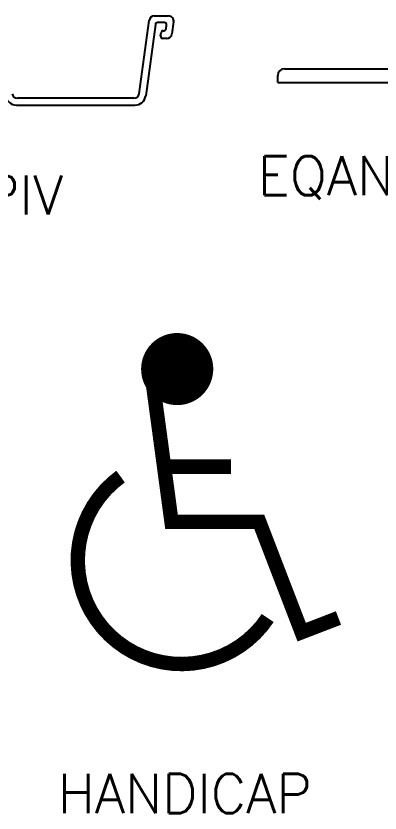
# Model space of a CAD drawing. Header units: inches. Extents: x -2548 to -2391, y 2200 to 2352.
# Drawn here: x -2466.831 to -2464.975, y 2339.147 to 2343.214 of the extents above; entities that cross this region are included whole.
import ezdxf

# ---------------------------------------------------------------- set-up
doc = ezdxf.new("R2010")
doc.units = ezdxf.units.IN
doc.header["$MEASUREMENT"] = 0
doc.layers.add('19', color=4, linetype='Continuous')
doc.layers.add('C1', color=2, linetype='Continuous')
doc.styles.add('ROMANS', font='romans', dxfattribs={"height": 0.1})

msp = doc.modelspace()

# ---------------------------------------------------------------- linework, layer by layer
at = {"color": 2, "linetype": 'Continuous'}
for p, q in [((-2466.20292, 2342.81686), (-2466.15199, 2343.19105)), ((-2466.12537, 2343.21417), (-2466.05329, 2343.21417)), ((-2466.07391, 2343.18057), (-2466.10867, 2343.18057)), ((-2466.02667, 2343.18353), (-2466.03531, 2343.12232)), ((-2466.11976, 2343.17094), (-2466.16922, 2342.80719)), ((-2466.07954, 2343.13854), (-2466.07669, 2343.13854)), ((-2466.0656, 2343.14817), (-2466.06282, 2343.16781)), ((-2466.09302, 2343.11197), (-2466.09063, 2343.12891)), ((-2466.06193, 2343.0992), (-2466.08193, 2343.0992)), ((-2466.22953, 2342.79374), (-2466.82269, 2342.79374)), ((-2466.82756, 2342.75902), (-2466.22467, 2342.75902))]:
    msp.add_line(p, q, dxfattribs=at)
at = {"color": 2}
for p, q in [((-2465.46093, 2342.94495), (-2464.91843, 2342.94495)), ((-2465.49593, 2342.87495), (-2465.49593, 2342.90995)), ((-2465.49593, 2342.87495), (-2464.79593, 2342.87495))]:
    msp.add_line(p, q, dxfattribs=at)
at = {"color": 2, "linetype": 'Continuous'}
for centre, radius, start, end in [((-2466.12537, 2343.18729), 0.02688, 90, 171.96429), ((-2466.10867, 2343.16937), 0.0112, 90, 171.96429), ((-2466.07391, 2343.16937), 0.0112, 351.96429, 90), ((-2466.05329, 2343.18729), 0.02688, 351.96429, 90), ((-2466.07954, 2343.12734), 0.0112, 90, 171.96429), ((-2466.07669, 2343.14974), 0.0112, 270, 351.96429), ((-2466.08193, 2343.1104), 0.0112, 171.96429, 270), ((-2466.06193, 2343.12608), 0.02688, 270, 351.96429), ((-2466.82269, 2342.82062), 0.02688, 188.03571, 270), ((-2466.22953, 2342.82062), 0.02688, 270, 351.96429), ((-2466.82756, 2342.81502), 0.056, 188.03571, 270), ((-2466.22467, 2342.81502), 0.056, 270, 351.96429)]:
    msp.add_arc(centre, radius, start, end, dxfattribs=at)
at = {"color": 2}
msp.add_arc((-2465.46093, 2342.90995), 0.035, 90, 180, dxfattribs=at)
at = {"layer": 'C1', "color": 3, "linetype": 'Continuous', "const_width": 0.18396}
msp.add_lwpolyline([(-2466.10067, 2341.41213, 1), (-2465.91671, 2341.41213, 1)], format="xyb", close=True, dxfattribs=at)
at = {"layer": 'C1', "color": 3, "linetype": 'Continuous', "const_width": 0.07358}
for points in [[(-2466.13852, 2341.38326), (-2466.03754, 2340.63263), (-2465.59035, 2340.63263), (-2465.37397, 2340.06965), (-2465.18644, 2340.14183)], [(-2466.07543, 2340.9143), (-2465.7346, 2340.9143)]]:
    msp.add_lwpolyline(points, dxfattribs=at)
msp.add_lwpolyline([(-2466.2972, 2340.86359, 1.1948599), (-2465.54707, 2340.14183, 1.1948599)], format="xyb", dxfattribs=at)

# ---------------------------------------------------------------- texts
at = {"layer": '19', "style": 'ROMANS'}
for s, p in [('EQANG', (-2465.59764, 2342.29896)), ('ESPIV', (-2467.32653, 2342.20044)), ('HANDICAP', (-2466.61705, 2339.14651))]:
    msp.add_text(s, height=0.2, dxfattribs=at).set_placement(p)

doc.saveas('drawing.dxf')
